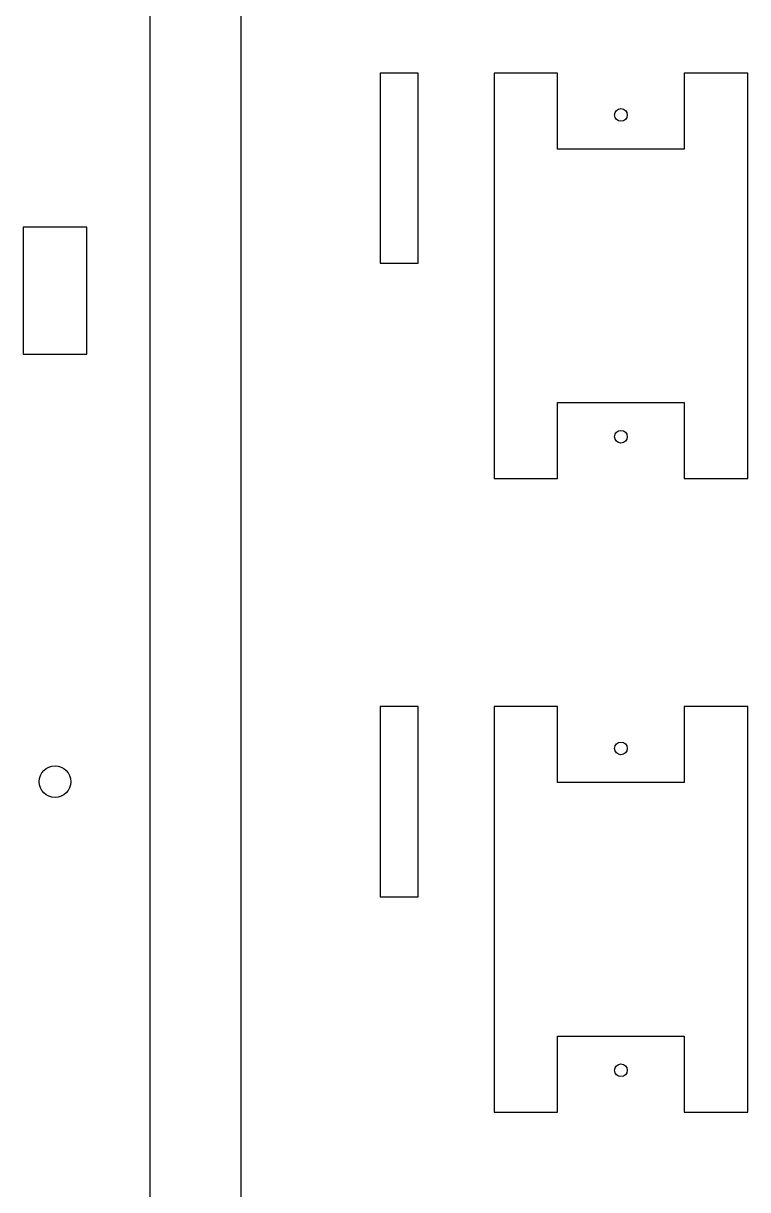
# Model space of a CAD drawing. Header units: millimetres. Extents: x 0 to 1497, y 0 to 497.
# Drawn here: x 417.3 to 474.5, y 307.7 to 399.8 of the extents above; entities that cross this region are included whole.
import ezdxf

# ---------------------------------------------------------------- set-up
doc = ezdxf.new("R2010")
doc.units = ezdxf.units.MM

msp = doc.modelspace()

# ---------------------------------------------------------------- linework, layer by layer
at = {"color": 7, "linetype": 'Continuous', "lineweight": 25}
for p, q in [((434.517, 489.687), (434.517, 245.237)), ((427.349, 276.184), (427.349, 481.184)), ((448.517, 395.857), (445.517, 395.857)), ((445.517, 395.857), (445.517, 380.857)), ((448.517, 380.857), (448.517, 395.857)), ((459.517, 395.857), (454.517, 395.857)), ((454.517, 395.857), (454.517, 363.857)), ((459.517, 389.857), (459.517, 395.857)), ((474.517, 395.857), (469.517, 395.857)), ((469.517, 395.857), (469.517, 389.857)), ((474.517, 363.857), (474.517, 395.857)), ((469.517, 389.857), (459.517, 389.857)), ((417.349, 383.684), (417.349, 373.684)), ((422.349, 383.684), (417.349, 383.684)), ((422.349, 373.684), (422.349, 383.684)), ((445.517, 380.857), (448.517, 380.857)), ((417.349, 373.684), (422.349, 373.684)), ((459.517, 363.857), (459.517, 369.857)), ((459.517, 369.857), (469.517, 369.857)), ((469.517, 369.857), (469.517, 363.857)), ((454.517, 363.857), (459.517, 363.857)), ((469.517, 363.857), (474.517, 363.857)), ((448.517, 345.857), (445.517, 345.857)), ((445.517, 345.857), (445.517, 330.857)), ((448.517, 330.857), (448.517, 345.857)), ((459.517, 345.857), (454.517, 345.857)), ((454.517, 345.857), (454.517, 313.857)), ((459.517, 339.857), (459.517, 345.857)), ((474.517, 345.857), (469.517, 345.857)), ((469.517, 345.857), (469.517, 339.857)), ((474.517, 313.857), (474.517, 345.857)), ((469.517, 339.857), (459.517, 339.857)), ((445.517, 330.857), (448.517, 330.857)), ((459.517, 313.857), (459.517, 319.857)), ((459.517, 319.857), (469.517, 319.857)), ((469.517, 319.857), (469.517, 313.857)), ((454.517, 313.857), (459.517, 313.857)), ((469.517, 313.857), (474.517, 313.857))]:
    msp.add_line(p, q, dxfattribs=at)
for centre, radius in [((464.517, 392.557), 0.5), ((464.517, 367.157), 0.5), ((464.517, 342.557), 0.5), ((419.849, 339.934), 1.25), ((464.517, 317.157), 0.5)]:
    msp.add_circle(centre, radius, dxfattribs=at)

doc.saveas('drawing.dxf')
